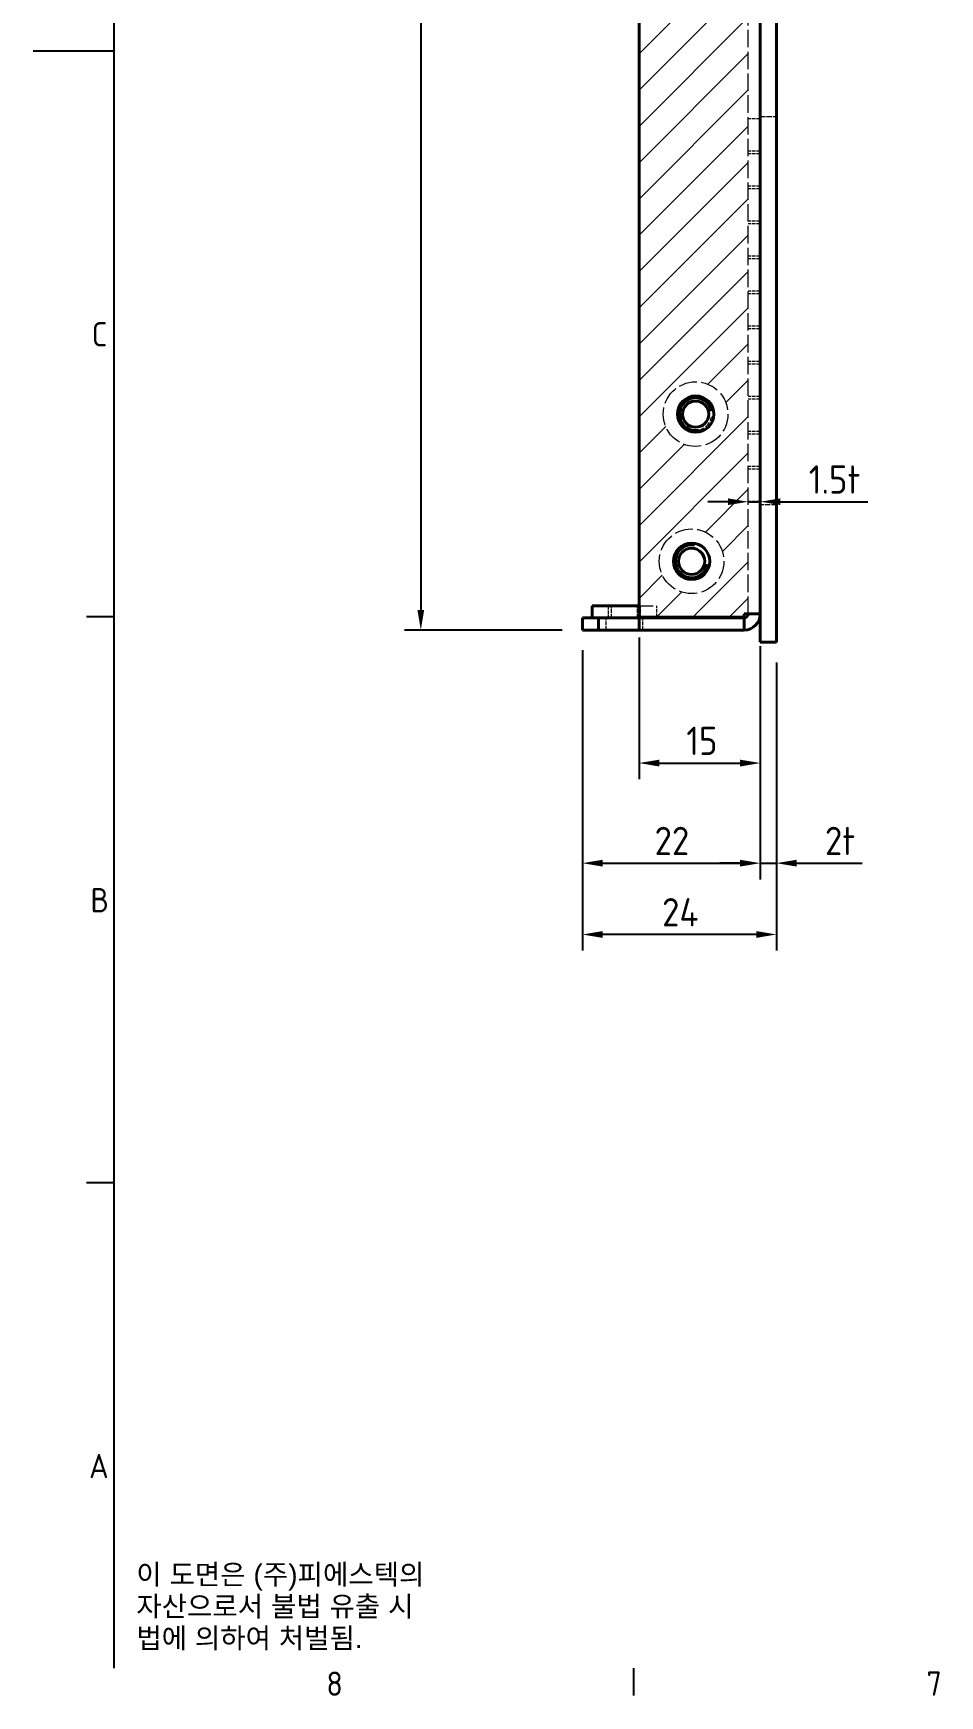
# Model space of a CAD drawing. Header units: millimetres. Extents: x 0 to 594, y 0 to 420.
# Drawn here: x 0 to 112.2, y 6.6 to 212.2 of the extents above; entities that cross this region are included whole.
import ezdxf

# ---------------------------------------------------------------- set-up
doc = ezdxf.new("R2010")
doc.units = ezdxf.units.MM
doc.linetypes.add('DASHED', pattern=[0.2067, 0.1654, -0.0413])
doc.layers.get('0').update_dxf_attribs({"color": 3, "lineweight": 25})
for name, color, linetype, lineweight in [('가려진 것(ISO)', 2, 'DASHED', 18), ('가시적인 것(ISO)', 3, 'Continuous', 40), ('가시적인 좁은 것(ISO)', 3, 'Continuous', 35), ('경계(ISO)', 7, 'Continuous', 25), ('기호(ISO)', 5, 'Continuous', 25), ('스케치 형상(ISO)', 3, 'Continuous', 25), ('치수(ISO)', 2, 'Continuous', 25), ('해치(ISO)', 7, 'Continuous', 18)]:
    doc.layers.add(name, color=color, linetype=linetype, lineweight=lineweight)
doc.styles.add('문자 텍스트_PSTEK_POSCO', font='isocp.shx')
doc.styles.add('치수 텍스트_PSTEK_POSCO', font='isocp.shx')
doc.dimstyles.new('치수_PSTEK_POSCO', dxfattribs={"dimtxt": 3.5, "dimasz": 2.5, "dimexe": 2, "dimexo": 2.5, "dimgap": 1, "dimtad": 1, "dimrnd": 1e-08, "dimdsep": 46, "dimtxsty": '치수 텍스트_PSTEK_POSCO', "dimcen": 0.09, "dimdle": 10, "dimclrd": 7, "dimclre": 7, "dimclrt": 2, "dimadec": 1, "dimazin": 2, "dimtfac": 1, "dimtmove": 0, "dimatfit": 3, "dimfxl": 0, "dimtolj": 1, "dimlwd": -1, "dimlwe": -1, "dimarcsym": 0})

# ---------------------------------------------------------------- blocks, each defined once
blk = doc.blocks.new('경계 Default Border')
at = {"layer": '경계(ISO)'}
for p, q in [((10, 140), (6.6, 140)), ((10, 70), (6.6, 70)), ((74.25, 10), (74.25, 6.6))]:
    blk.add_line(p, q, dxfattribs=at)
at = {"layer": '경계(ISO)', "flags": 128}
for points in [[(10, 10), (10, 410)], [(0, 210), (10, 210)]]:
    blk.add_lwpolyline(points, dxfattribs=at)
at = {"layer": '경계(ISO)', "color": 2, "char_height": 3, "attachment_point": 7, "style": '문자 텍스트_PSTEK_POSCO'}
for s, insert in [('C', (7.24, 173.47)), ('B', (7.08, 103.47)), ('A', (6.91, 33.49)), ('8', (36.27, 6.57)), ('7', (110.52, 6.59))]:
    blk.add_mtext(s, dxfattribs=dict(at, insert=insert))
blk = doc.blocks.new('*D23')
at = {"layer": 'Defpoints', "color": 0}
for p in [(67.95, 301.38), (47.95, 138.38), (67.95, 138.38)]:
    blk.add_point(p, dxfattribs=at)
at = {"layer": '치수(ISO)', "color": 7}
for p, q in [((65.45, 301.38), (45.95, 301.38)), ((47.95, 298.88), (47.95, 140.88)), ((65.45, 138.38), (45.95, 138.38))]:
    blk.add_line(p, q, dxfattribs=at)
for points in [[(47.53, 298.88), (48.37, 298.88), (47.95, 301.38)], [(47.53, 140.88), (48.37, 140.88), (47.95, 138.38)]]:
    blk.add_solid(points, dxfattribs=at)
at = {"layer": '치수(ISO)', "color": 2, "insert": (45.2, 217.01), "char_height": 3.5, "attachment_point": 4, "rotation": 90, "style": '치수 텍스트_PSTEK_POSCO'}
blk.add_mtext('\\A1;163', dxfattribs=at)
blk = doc.blocks.new('*D24')
at = {"layer": 'Defpoints', "color": 0}
for p in [(67.95, 138.38), (89.95, 136.88), (89.95, 109.55)]:
    blk.add_point(p, dxfattribs=at)
at = {"layer": '치수(ISO)', "color": 7}
for p, q in [((67.95, 135.88), (67.95, 107.55)), ((89.95, 134.38), (89.95, 107.55)), ((70.45, 109.55), (87.45, 109.55))]:
    blk.add_line(p, q, dxfattribs=at)
for points in [[(70.45, 109.97), (70.45, 109.13), (67.95, 109.55)], [(87.45, 109.97), (87.45, 109.13), (89.95, 109.55)]]:
    blk.add_solid(points, dxfattribs=at)
at = {"layer": '치수(ISO)', "color": 2, "insert": (76.87, 112.3), "char_height": 3.5, "attachment_point": 4, "style": '치수 텍스트_PSTEK_POSCO'}
blk.add_mtext('\\A1;22', dxfattribs=at)
blk = doc.blocks.new('*D25')
at = {"layer": 'Defpoints', "color": 0}
for p in [(67.95, 138.38), (91.95, 136.88), (67.95, 100.73)]:
    blk.add_point(p, dxfattribs=at)
at = {"layer": '치수(ISO)', "color": 7}
for p, q in [((67.95, 135.88), (67.95, 98.73)), ((91.95, 134.38), (91.95, 98.73)), ((89.45, 100.73), (70.45, 100.73))]:
    blk.add_line(p, q, dxfattribs=at)
for points in [[(70.45, 101.15), (70.45, 100.31), (67.95, 100.73)], [(89.45, 101.15), (89.45, 100.31), (91.95, 100.73)]]:
    blk.add_solid(points, dxfattribs=at)
at = {"layer": '치수(ISO)', "color": 2, "insert": (77.8, 103.48), "char_height": 3.5, "attachment_point": 4, "style": '치수 텍스트_PSTEK_POSCO'}
blk.add_mtext('\\A1;24', dxfattribs=at)
blk = doc.blocks.new('*D26')
at = {"layer": 'Defpoints', "color": 0}
for p in [(74.95, 139.98), (89.95, 138.88), (89.95, 121.93)]:
    blk.add_point(p, dxfattribs=at)
at = {"layer": '치수(ISO)', "color": 7}
for p, q in [((74.95, 137.48), (74.95, 119.93)), ((89.95, 136.38), (89.95, 119.93)), ((77.45, 121.93), (87.45, 121.93))]:
    blk.add_line(p, q, dxfattribs=at)
for points in [[(77.45, 122.35), (77.45, 121.51), (74.95, 121.93)], [(87.45, 122.35), (87.45, 121.51), (89.95, 121.93)]]:
    blk.add_solid(points, dxfattribs=at)
at = {"layer": '치수(ISO)', "color": 2, "insert": (80.8, 124.68), "char_height": 3.5, "attachment_point": 4, "style": '치수 텍스트_PSTEK_POSCO'}
blk.add_mtext('\\A1;15', dxfattribs=at)
blk = doc.blocks.new('*D27')
at = {"layer": 'Defpoints', "color": 0}
for p in [(89.95, 136.88), (91.95, 136.88), (91.95, 109.55)]:
    blk.add_point(p, dxfattribs=at)
at = {"layer": '치수(ISO)', "color": 7}
for p, q in [((89.95, 134.38), (89.95, 107.55)), ((91.95, 134.38), (91.95, 107.55)), ((87.45, 109.55), (84.95, 109.55)), ((89.95, 109.55), (91.95, 109.55)), ((94.45, 109.55), (102.54, 109.55))]:
    blk.add_line(p, q, dxfattribs=at)
for points in [[(87.45, 109.97), (87.45, 109.13), (89.95, 109.55)], [(94.45, 109.97), (94.45, 109.13), (91.95, 109.55)]]:
    blk.add_solid(points, dxfattribs=at)
at = {"layer": '치수(ISO)', "color": 2, "insert": (97.95, 112.3), "char_height": 3.5, "attachment_point": 4, "style": '치수 텍스트_PSTEK_POSCO'}
blk.add_mtext('\\A1;2t', dxfattribs=at)
blk = doc.blocks.new('*D28')
at = {"layer": 'Defpoints', "color": 0}
for p in [(89.95, 154.25), (88.45, 150.19), (89.95, 150.19)]:
    blk.add_point(p, dxfattribs=at)
at = {"layer": '치수(ISO)', "color": 7}
for p, q in [((85.95, 154.25), (83.45, 154.25)), ((88.45, 154.25), (89.95, 154.25)), ((92.45, 154.25), (103.25, 154.25))]:
    blk.add_line(p, q, dxfattribs=at)
for points in [[(85.95, 154.67), (85.95, 153.84), (88.45, 154.25)], [(92.45, 154.67), (92.45, 153.84), (89.95, 154.25)]]:
    blk.add_solid(points, dxfattribs=at)
at = {"layer": '치수(ISO)', "color": 2, "insert": (95.95, 157), "char_height": 3.5, "attachment_point": 4, "style": '치수 텍스트_PSTEK_POSCO'}
blk.add_mtext('\\A1;1.5t', dxfattribs=at)

msp = doc.modelspace()

# ---------------------------------------------------------------- hatches: boundary and pattern name
at = {"layer": '해치(ISO)'}
h = msp.add_hatch(dxfattribs=at)
h.set_pattern_fill('ANSI31', color=1, scale=25.4, style=0)
h.set_pattern_definition([(45, (0, 0), (-2.245064, 2.245064), [])])
edge = h.paths.add_edge_path(flags=0)
edge.add_arc((81.449, 146.885), 4, 0, 360)
edge = h.paths.add_edge_path(flags=0)
edge.add_arc((81.949, 165.085), 4, 0, 360)
edge = h.paths.add_edge_path(flags=0)
edge.add_arc((81.949, 287.385), 4, 0, 360)
h.paths.add_polyline_path([(74.949, 299.785), (74.949, 139.985), (87.949, 139.985), (87.949, 140.385), (88.449, 140.385), (88.449, 299.385), (87.949, 299.385), (87.949, 299.785)])

# ---------------------------------------------------------------- linework, layer by layer
at = {"layer": '가려진 것(ISO)', "ltscale": 13.037809}
msp.add_line((88.449, 140.385), (88.449, 299.385), dxfattribs=at)
at = {"layer": '가려진 것(ISO)', "ltscale": 2.856945}
for p, q in [((89.949, 201.595), (88.449, 201.595)), ((89.949, 197.595), (88.449, 197.595)), ((89.949, 197.265), (88.449, 197.265)), ((89.949, 193.265), (88.449, 193.265)), ((89.949, 192.935), (88.449, 192.935)), ((89.949, 188.935), (88.449, 188.935)), ((89.949, 188.605), (88.449, 188.605)), ((89.949, 184.605), (88.449, 184.605)), ((89.949, 184.275), (88.449, 184.275)), ((89.949, 180.275), (88.449, 180.275)), ((89.949, 179.945), (88.449, 179.945)), ((89.949, 175.945), (88.449, 175.945)), ((89.949, 175.615), (88.449, 175.615)), ((89.949, 171.615), (88.449, 171.615)), ((89.949, 171.285), (88.449, 171.285)), ((89.949, 167.285), (88.449, 167.285)), ((89.949, 166.955), (88.449, 166.955)), ((89.949, 162.955), (88.449, 162.955)), ((89.949, 162.625), (88.449, 162.625)), ((89.949, 158.625), (88.449, 158.625)), ((89.949, 158.295), (88.449, 158.295)), ((89.949, 154.295), (88.449, 154.295)), ((70.899, 138.385), (70.899, 139.885)), ((71.149, 141.385), (71.149, 139.885)), ((71.528, 139.885), (71.528, 141.385)), ((74.77, 139.885), (74.77, 141.385)), ((75.149, 139.885), (75.149, 141.385)), ((75.399, 138.385), (75.399, 139.885))]:
    msp.add_line(p, q, dxfattribs=at)
at = {"layer": '가려진 것(ISO)', "ltscale": 3.809293}
for p, q in [((89.949, 201.885), (91.949, 201.885)), ((91.949, 153.885), (89.949, 153.885))]:
    msp.add_line(p, q, dxfattribs=at)
at = {"layer": '가려진 것(ISO)', "ltscale": 10.682447}
msp.add_line((74.949, 141.385), (77.149, 141.385), dxfattribs=at)
at = {"layer": '가려진 것(ISO)', "ltscale": 2.666475}
msp.add_line((77.149, 139.985), (77.149, 141.385), dxfattribs=at)
at = {"layer": '가려진 것(ISO)', "ltscale": 13.510047}
for centre in [(81.949, 165.085), (81.449, 146.885)]:
    msp.add_circle(centre, 4, dxfattribs=at)
at = {"layer": '가려진 것(ISO)', "ltscale": 4.653952}
msp.add_arc((81.949, 165.085), 2, 280, 350, dxfattribs=at)
at = {"layer": '가시적인 것(ISO)'}
for p, q in [((89.949, 138.885), (89.949, 300.885)), ((91.949, 300.885), (91.949, 138.885)), ((74.949, 299.785), (74.949, 139.985)), ((69.949, 139.885), (67.949, 139.885)), ((67.949, 139.885), (67.949, 138.385)), ((69.149, 141.385), (74.949, 141.385)), ((69.149, 139.885), (69.149, 141.385)), ((69.949, 138.385), (69.949, 139.885)), ((69.949, 139.885), (74.949, 139.885)), ((87.949, 139.985), (74.949, 139.985)), ((74.949, 139.885), (74.949, 138.385)), ((87.949, 139.885), (74.949, 139.885)), ((77.149, 139.885), (77.149, 139.985)), ((87.949, 140.385), (87.949, 139.985)), ((87.949, 140.385), (89.949, 140.385)), ((87.949, 139.885), (87.949, 138.385)), ((67.949, 138.385), (69.949, 138.385)), ((74.949, 138.385), (69.949, 138.385)), ((74.949, 138.385), (87.949, 138.385)), ((89.949, 136.885), (89.949, 138.885)), ((91.949, 138.885), (91.949, 136.885)), ((89.949, 136.885), (91.949, 136.885))]:
    msp.add_line(p, q, dxfattribs=at)
for centre, radius in [((81.949, 165.085), 2.25), ((81.949, 165.085), 1.621), ((81.449, 146.885), 2.25), ((81.449, 146.885), 1.621)]:
    msp.add_circle(centre, radius, dxfattribs=at)
for radius in [2, 0.5]:
    msp.add_arc((87.949, 140.385), radius, 270, 0, dxfattribs=at)
at = {"layer": '가시적인 좁은 것(ISO)'}
for centre, start, end in [((81.949, 165.085), 10, 280), ((81.449, 146.885), 80, 350)]:
    msp.add_arc(centre, 2, start, end, dxfattribs=at)
at = {"layer": '스케치 형상(ISO)'}
msp.add_line((87.949, 140.385), (88.449, 140.385), dxfattribs=at)

# ---------------------------------------------------------------- block references
msp.add_blockref('경계 Default Border', (0, 0))

# ---------------------------------------------------------------- texts
at = {"layer": '기호(ISO)', "color": 2, "insert": (12.755, 17.515), "char_height": 2.5, "width": 39.3061, "attachment_point": 4, "line_spacing_factor": 0.944221, "style": '문자 텍스트_PSTEK_POSCO'}
msp.add_mtext('{\\fArial|b0|i0;\\H2.5000;이 도면은 (주)피에스텍의\\P자산으로서 불법 유출 시 \\P법에 의하여 처벌됨.}', dxfattribs=at)

# ---------------------------------------------------------------- dimensions: what is measured, and where the dimension line sits
at = {"layer": '치수(ISO)', "color": 7}
for base, p1, p2, angle, picture, middle in [((47.949, 138.385), (67.949, 301.385), (67.949, 138.385), 90, '*D23', (47.949, 219.885)), ((89.949, 121.93), (74.949, 139.985), (89.949, 138.885), 180, '*D26', (82.449, 121.93)), ((89.949, 109.549), (67.949, 138.385), (89.949, 136.885), 180, '*D24', (78.949, 109.549)), ((67.949, 100.732), (91.949, 136.885), (67.949, 138.385), 180, '*D25', (79.949, 100.732))]:
    dim = msp.add_linear_dim(base=base, p1=p1, p2=p2, angle=angle, dimstyle='치수_PSTEK_POSCO', override={"dimdec": 2, "dimtp": 0, "dimtm": 0, "dimtdec": 2, "dimtofl": 0, "dimatfit": 1}, dxfattribs=at)
    dim.commit()
    dim.dimension.update_dxf_attribs({"geometry": picture, "text_midpoint": middle, "dimtype": 160})
dim = msp.add_linear_dim(base=(89.949, 154.255), p1=(88.449, 150.188), p2=(89.949, 150.188), text='<>t', dimstyle='치수_PSTEK_POSCO', override={"dimdec": 2, "dimse1": 1, "dimse2": 1, "dimtp": 0, "dimtm": 0, "dimtdec": 2, "dimtofl": 1, "dimatfit": 1}, dxfattribs=at)
dim.commit()
dim.dimension.update_dxf_attribs({"geometry": '*D28', "text_midpoint": (99.099, 154.255), "dimtype": 160})
dim = msp.add_linear_dim(base=(91.949, 109.549), p1=(89.949, 136.885), p2=(91.949, 136.885), angle=180, text='<>t', dimstyle='치수_PSTEK_POSCO', override={"dimdec": 2, "dimtp": 0, "dimtm": 0, "dimtdec": 2, "dimtofl": 1, "dimatfit": 1}, dxfattribs=at)
dim.commit()
dim.dimension.update_dxf_attribs({"geometry": '*D27', "text_midpoint": (99.743, 109.549), "dimtype": 160})

doc.saveas('drawing.dxf')
